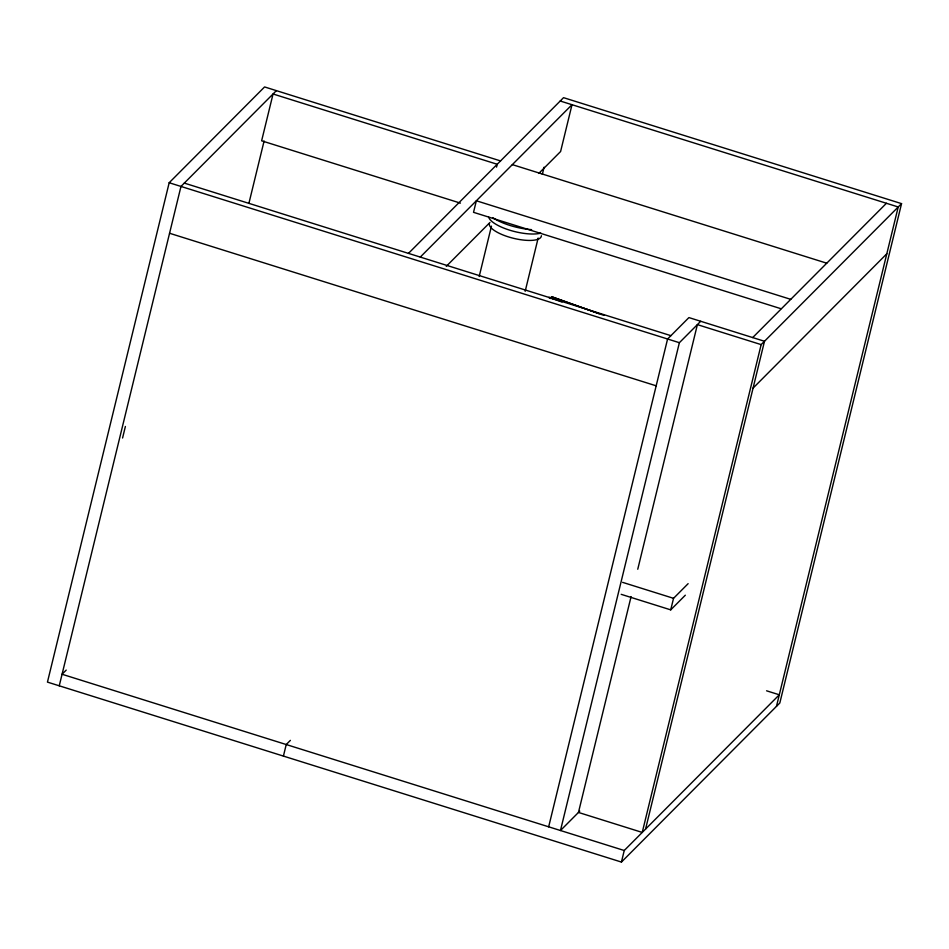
<?xml version="1.0" encoding="UTF-8"?>
<svg xmlns="http://www.w3.org/2000/svg" width="949" height="949" viewBox="0 0 949 949"><rect width="100%" height="100%" fill="white"/><g stroke="black" fill="none" stroke-linecap="round" stroke-linejoin="round"><path stroke-width="1.42" d="M500.55 160.927L264.581 86.94L169.183 182.742L47.45 682.106L621.429 862.06L779.817 702.995L901.55 203.632L563.54 97.664L408.473 253.383M59.253 685.807L180.974 186.443L276.373 90.641M122.575 438.011L125.387 426.469M249.018 202.896L264.095 141.01M283.419 756.08L286.23 744.538L290.394 740.362M496.529 167.107L497.217 164.272L273.051 93.987L261.627 140.808L460.419 203.122M479.186 276.503L491.463 226.123M542.318 174.402L544.074 167.202M525.177 291.296L538.154 238.045M548.664 826.816L667.586 339.007L688.915 317.583L764.491 341.272L645.569 829.094M700.706 321.284L679.377 342.696L560.468 830.517L579.768 811.134M631.085 596.589L578.463 812.439L642.236 832.427L761.157 344.617L901.55 203.632M637.752 569.246L697.385 324.629L761.157 344.617M621.204 594.335L670.718 609.863L673.541 598.321L688.132 583.659M621.429 862.06L624.24 850.506L779.307 694.787L766.578 690.801M776.484 706.341L898.217 206.977L560.207 101.009M603.872 315.365L551.832 296.8L551.12 298.211L562.033 302.043M420.277 257.084L572.01 104.698L560.598 151.52L538.771 173.43M446.279 266.325L489.933 222.493M66.216 670.089L62.065 674.253L624.24 850.506M552.496 298.603L552.128 297.535L548.747 297.428L551.096 298.567M752.687 337.571L886.425 203.276M753.079 388.094L886.805 253.786M670.718 609.863L685.32 595.201M512.341 164.628L826.757 263.193M790.754 299.35L476.351 200.773L473.527 212.327L780.897 308.686M184.308 183.098L670.907 335.661M169.183 182.742L679.377 342.696M169.563 233.264L656.174 385.816M622.603 582.354L673.541 598.321M599.127 313.716L551.832 296.8M489.293 224.13A25.777 8.434 13.7 0 0 492.685 229.278A27.189 8.897 13.7 0 0 528.19 240.417A25.777 8.434 13.7 0 0 541.381 235.732M488.711 217.155A28.268 9.253 13.7 0 0 492.306 221.793A29.81 9.751 13.7 0 0 531.25 234A28.268 9.253 13.7 0 0 540.811 233.122M531.606 229.646A33.322 10.902 13.7 0 1 492.733 217.606"/></g></svg>
